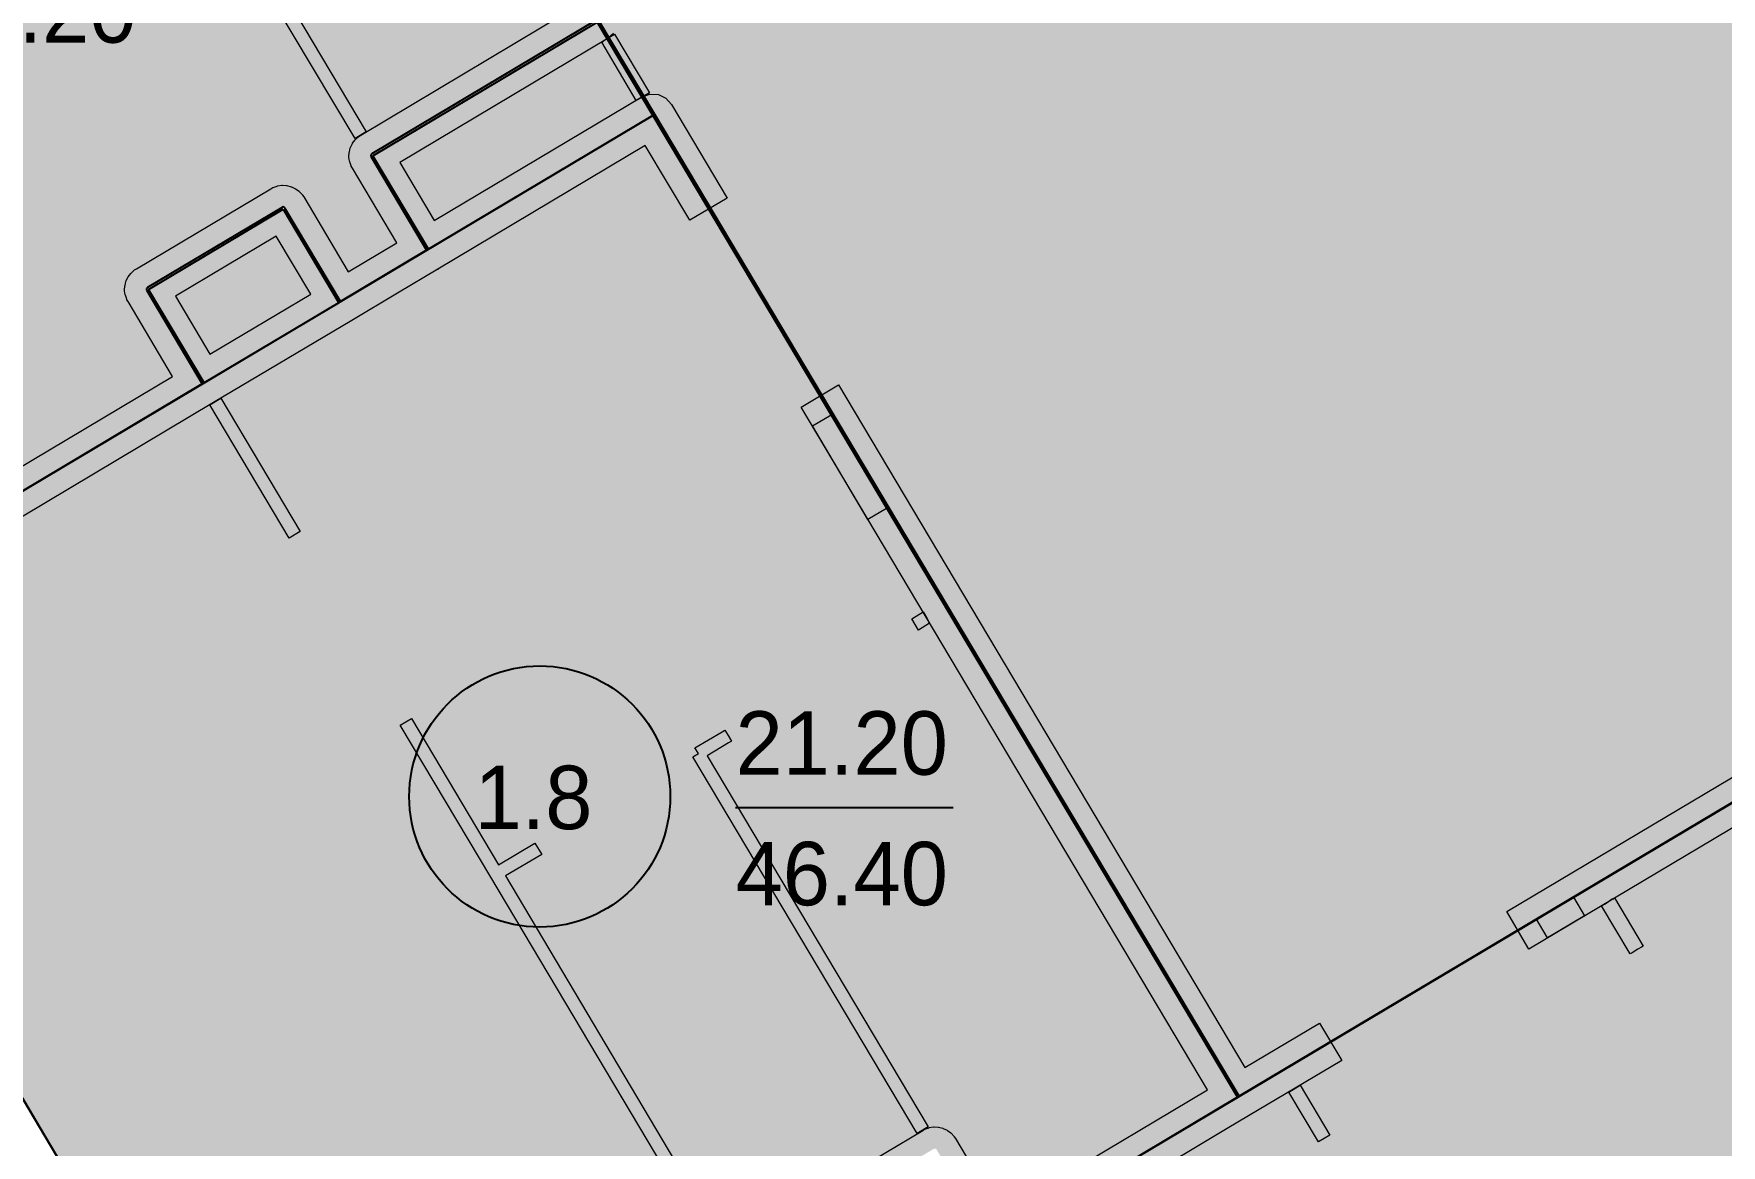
# Model space of a CAD drawing. Header units: millimetres. Extents: x 0 to 312583, y -208103 to 25097.
# Drawn here: x 41018 to 48774, y -196280 to -191173 of the extents above; entities that cross this region are included whole.
import ezdxf

# ---------------------------------------------------------------- set-up
doc = ezdxf.new("R2010")
doc.units = ezdxf.units.MM
doc.linetypes.add('Solid', pattern=[0])
for name, color, linetype, lineweight in [('Inner Walls', 5, 'Solid', 0), ('One-Bedroom Apartment', 151, 'Solid', 25), ('Room Objects', 47, 'Solid', 15), ('Room Walls', 47, 'Solid', 35), ('Service Area', 252, 'Solid', 25), ('Studio Apartment', 151, 'Solid', 25), ('Three-Bedroom Apartment', 250, 'Solid', 25), ('Two-Bedroom Apartment', 1, 'Solid', 35)]:
    doc.layers.add(name, color=color, linetype=linetype, lineweight=lineweight)
doc.styles.add('Dialog.plain', font='Dialog.plain')

msp = doc.modelspace()

# ---------------------------------------------------------------- hatches: boundary and pattern name
at = {"layer": 'One-Bedroom Apartment', "linetype": 'Solid', "lineweight": 25}
h = msp.add_hatch(color=250, dxfattribs=at)
h.paths.add_polyline_path([(39740, -194005), (43864, -191549), (46550, -196060), (45424, -196731), (45168, -196301), (45167, -196299), (45166, -196298), (45164, -196297), (45162, -196296), (45160, -196296), (45158, -196296), (45157, -196297), (45155, -196297), (44227, -196850), (44225, -196851), (44224, -196853), (44223, -196854), (44222, -196856), (44222, -196858), (44222, -196860), (44222, -196862), (44223, -196864), (44479, -197293), (44480, -197295), (44482, -197296), (44483, -197297), (44485, -197298), (44487, -197298), (44489, -197298), (44491, -197298), (44493, -197297), (45321, -196803), (48539, -202208), (45648, -203929)], flags=0)
h.paths.add_polyline_path([(39740, -194005), (42426, -198516), (42426, -198516)], flags=0)
at = {"layer": 'Room Objects', "linetype": 'Solid', "lineweight": 0}
for points in [[(44597, -192975), (44683, -192924), (44938, -193354), (44938, -193354), (44852, -193405)], [(48095, -195140), (48146, -195226), (48146, -195226), (47976, -195328), (47925, -195242), (47925, -195242)]]:
    msp.add_hatch(color=5, dxfattribs=at).paths.add_polyline_path(points, flags=0)
at = {"layer": 'Service Area', "linetype": 'Solid', "lineweight": 25}
h = msp.add_hatch(color=254, dxfattribs=at)
h.paths.add_polyline_path([(78763, -176881), (46558, -196055), (46558, -196055), (43873, -191544), (41187, -187033), (73391, -167859), (73391, -167859), (76077, -172370)], flags=0)
h.paths.add_polyline_path([(58312, -179165), (54789, -181262), (58115, -186847), (61637, -184750), (64430, -183087), (66148, -182064), (62823, -176479), (61105, -177502)], flags=0)
for points in [[(43608, -191120), (43864, -191549), (42833, -192163), (42577, -191734)], [(42165, -191979), (42421, -192409), (41802, -192777), (41546, -192348)]]:
    msp.add_hatch(color=254, dxfattribs=at).paths.add_polyline_path(points, flags=0)
at = {"layer": 'Studio Apartment', "linetype": 'Solid', "lineweight": 25}
msp.add_hatch(color=252, dxfattribs=at).paths.add_polyline_path([(42824, -192168), (42429, -192404), (42173, -191974), (42172, -191973), (42171, -191971), (42169, -191970), (42167, -191970), (42165, -191969), (42163, -191969), (42161, -191970), (42160, -191971), (41541, -192339), (41539, -192340), (41538, -192342), (41537, -192343), (41536, -192345), (41536, -192347), (41536, -192349), (41537, -192351), (41538, -192353), (41793, -192782), (39740, -194005), (37054, -189494), (41178, -187038), (43603, -191111), (42572, -191725), (42571, -191726), (42569, -191728), (42568, -191729), (42568, -191731), (42567, -191733), (42567, -191735), (42568, -191737), (42569, -191739)], flags=0)
at = {"layer": 'Two-Bedroom Apartment', "linetype": 'Solid', "lineweight": 25}
msp.add_hatch(color=151, dxfattribs=at).paths.add_polyline_path([(51098, -193353), (53988, -191632), (57211, -197045), (48539, -202208), (46933, -199510), (46933, -199510), (47362, -199254), (47364, -199253), (47365, -199252), (47366, -199250), (47367, -199248), (47367, -199246), (47367, -199244), (47367, -199242), (47366, -199241), (46641, -198023), (46640, -198021), (46638, -198020), (46636, -198019), (46635, -198018), (46633, -198018), (46631, -198018), (46629, -198018), (46627, -198019), (46197, -198275), (46197, -198275), (45316, -196795)], flags=0)

# ---------------------------------------------------------------- linework, layer by layer
at = {"layer": 'Inner Walls', "color": 47, "linetype": 'Solid', "lineweight": 15}
for p, q in [((42521, -191639), (43466, -191076)), ((43683, -191171), (43654, -191197)), ((43654, -191197), (42701, -191765)), ((42859, -192031), (43813, -191463)), ((43813, -191463), (43850, -191450)), ((43850, -191450), (43889, -191452)), ((43889, -191452), (43924, -191469)), ((43924, -191469), (43950, -191498)), ((43950, -191498), (44206, -191928)), ((42469, -191716), (42473, -191697)), ((42473, -191697), (42474, -191695)), ((42474, -191695), (42483, -191678)), ((42483, -191678), (42484, -191676)), ((42484, -191676), (42495, -191660)), ((42495, -191660), (42497, -191659)), ((42497, -191659), (42511, -191646)), ((42511, -191646), (42513, -191645)), ((42513, -191645), (42521, -191639)), ((43829, -191687), (42876, -192254)), ((44034, -192030), (43829, -191687)), ((42467, -191738), (42468, -191718)), ((42467, -191740), (42467, -191738)), ((42470, -191759), (42467, -191740)), ((42468, -191718), (42469, -191716)), ((42471, -191761), (42470, -191759)), ((42477, -191780), (42471, -191761)), ((42478, -191781), (42477, -191780)), ((42483, -191790), (42478, -191781)), ((42687, -192134), (42483, -191790)), ((42701, -191765), (42859, -192031)), ((42139, -191872), (42159, -191869)), ((42159, -191869), (42161, -191869)), ((42161, -191869), (42180, -191870)), ((42180, -191870), (42182, -191871)), ((42182, -191871), (42201, -191876)), ((41490, -192253), (42108, -191885)), ((42108, -191885), (42117, -191880)), ((42117, -191880), (42119, -191879)), ((42119, -191879), (42137, -191873)), ((42137, -191873), (42139, -191872)), ((42201, -191876), (42203, -191876)), ((42203, -191876), (42221, -191885)), ((42221, -191885), (42222, -191886)), ((42222, -191886), (42238, -191897)), ((42238, -191897), (42240, -191899)), ((42240, -191899), (42253, -191913)), ((42253, -191913), (42254, -191915)), ((42254, -191915), (42259, -191923)), ((42259, -191923), (42464, -192267)), ((44206, -191928), (44034, -192030)), ((42133, -192103), (41670, -192379)), ((42292, -192369), (42133, -192103)), ((42464, -192267), (42687, -192134)), ((41480, -192260), (41482, -192258)), ((41482, -192258), (41490, -192253)), ((42876, -192254), (42690, -192365)), ((41436, -192352), (41437, -192332)), ((41437, -192332), (41438, -192330)), ((41438, -192330), (41442, -192311)), ((41442, -192311), (41443, -192309)), ((41443, -192309), (41451, -192292)), ((41451, -192292), (41452, -192290)), ((41452, -192290), (41464, -192274)), ((41464, -192274), (41466, -192273)), ((41466, -192273), (41480, -192260)), ((41436, -192354), (41436, -192352)), ((41439, -192373), (41436, -192354)), ((41440, -192375), (41439, -192373)), ((41446, -192393), (41440, -192375)), ((41447, -192395), (41446, -192393)), ((41452, -192404), (41447, -192395)), ((41656, -192748), (41452, -192404)), ((41670, -192379), (41828, -192645)), ((41828, -192645), (42292, -192369)), ((42690, -192365), (42480, -192490)), ((42480, -192490), (41844, -192868)), ((39903, -193791), (41656, -192748)), ((44546, -192889), (44717, -192787)), ((44717, -192787), (46585, -195923)), ((41844, -192868), (40006, -193963)), ((46413, -196026), (44546, -192889)), ((47788, -195207), (51047, -193267)), ((51149, -193439), (47890, -195379)), ((47890, -195379), (47788, -195207)), ((46585, -195923), (46928, -195719)), ((46928, -195719), (47031, -195891)), ((47031, -195891), (46601, -196146)), ((45459, -196593), (46413, -196026)), ((44176, -196764), (45104, -196212)), ((45104, -196212), (45112, -196207)), ((45112, -196207), (45114, -196206)), ((45114, -196206), (45133, -196200)), ((45133, -196200), (45134, -196199)), ((45134, -196199), (45154, -196196)), ((45154, -196196), (45156, -196196)), ((45156, -196196), (45175, -196197)), ((45175, -196197), (45177, -196198)), ((45177, -196198), (45196, -196202)), ((45196, -196202), (45198, -196203)), ((45198, -196203), (45216, -196211)), ((45216, -196211), (45218, -196212)), ((45218, -196212), (45233, -196224)), ((46504, -196204), (45475, -196817)), ((46601, -196146), (46504, -196204)), ((45233, -196224), (45235, -196225)), ((45235, -196225), (45248, -196240)), ((45248, -196240), (45249, -196242)), ((45249, -196242), (45254, -196250)), ((45254, -196250), (45459, -196593))]:
    msp.add_line(p, q, dxfattribs=at)
for p in [(42876, -192254), (41844, -192868)]:
    msp.add_point(p, dxfattribs=at)
at = {"layer": 'One-Bedroom Apartment', "color": 250, "linetype": 'Solid', "lineweight": 25}
for p, q in [((39740, -194005), (43864, -191549)), ((43864, -191549), (46550, -196060)), ((45648, -203929), (39740, -194005)), ((39740, -194005), (42426, -198516)), ((42426, -198516), (39740, -194005)), ((46550, -196060), (45424, -196731))]:
    msp.add_line(p, q, dxfattribs=at)
at = {"layer": 'Room Objects', "color": 0, "linetype": 'Solid', "lineweight": 0}
for p, q in [((44597, -192975), (44683, -192924)), ((44683, -192924), (44938, -193354)), ((44852, -193405), (44597, -192975)), ((44938, -193354), (44852, -193405)), ((47925, -195242), (48095, -195140)), ((48095, -195140), (48146, -195226)), ((47976, -195328), (47925, -195242)), ((48146, -195226), (47976, -195328))]:
    msp.add_line(p, q, dxfattribs=at)
for p in [(44938, -193354), (47925, -195242), (48146, -195226)]:
    msp.add_point(p, dxfattribs=at)
at = {"layer": 'Room Walls', "color": 47, "linetype": 'Solid', "lineweight": 9}
for p, q in [((42495, -191655), (41464, -189923)), ((41531, -189918), (42547, -191624)), ((43629, -191212), (43637, -191207)), ((43787, -191479), (43629, -191212)), ((43636, -191206), (43688, -191175)), ((43637, -191207), (43636, -191206)), ((43688, -191175), (43848, -191445)), ((43796, -191474), (43787, -191479)), ((43797, -191475), (43796, -191474)), ((43848, -191445), (43797, -191475)), ((42547, -191624), (42495, -191655)), ((41827, -192878), (41879, -192848)), ((42192, -193491), (41827, -192878)), ((41879, -192848), (42243, -193460)), ((42243, -193460), (42192, -193491)), ((45054, -193861), (45106, -193830)), ((45085, -193913), (45054, -193861)), ((45136, -193882), (45085, -193913)), ((45106, -193830), (45121, -193856)), ((45121, -193856), (45136, -193882)), ((42703, -194350), (42755, -194319)), ((43119, -195048), (42703, -194350)), ((42755, -194319), (43155, -194992)), ((44057, -194454), (44182, -194381)), ((44182, -194381), (44195, -194373)), ((44195, -194373), (44210, -194398)), ((44210, -194398), (44225, -194424)), ((44225, -194424), (44212, -194432)), ((44047, -194496), (44073, -194480)), ((45078, -196227), (44047, -194496)), ((44073, -194480), (44057, -194454)), ((44212, -194432), (44114, -194491)), ((44114, -194491), (45129, -196196)), ((43155, -194992), (43322, -194892)), ((43322, -194892), (43353, -194944)), ((43353, -194944), (43186, -195043)), ((44150, -196779), (43119, -195048)), ((43186, -195043), (44201, -196749)), ((48224, -195180), (48232, -195175)), ((48355, -195401), (48224, -195180)), ((48232, -195175), (48236, -195173)), ((48236, -195173), (48237, -195173)), ((48237, -195173), (48249, -195165)), ((48249, -195165), (48274, -195147)), ((48274, -195147), (48275, -195149)), ((48275, -195149), (48284, -195144)), ((48284, -195144), (48415, -195365)), ((48364, -195396), (48355, -195401)), ((48391, -195380), (48364, -195396)), ((48407, -195370), (48391, -195380)), ((48415, -195365), (48407, -195370)), ((46787, -196036), (46839, -196005)), ((46923, -196265), (46787, -196036)), ((46839, -196005), (46975, -196234)), ((45129, -196196), (45078, -196227)), ((46975, -196234), (46923, -196265))]:
    msp.add_line(p, q, dxfattribs=at)
at = {"layer": 'Service Area', "color": 254, "linetype": 'Solid', "lineweight": 25}
for p, q in [((78763, -176881), (46558, -196055)), ((43873, -191544), (41187, -187033)), ((42577, -191734), (43608, -191120)), ((43608, -191120), (43864, -191549)), ((43864, -191549), (42833, -192163)), ((46558, -196055), (43873, -191544)), ((42833, -192163), (42577, -191734)), ((41546, -192348), (42165, -191979)), ((42165, -191979), (42421, -192409)), ((41802, -192777), (41546, -192348)), ((42421, -192409), (41802, -192777))]:
    msp.add_line(p, q, dxfattribs=at)
msp.add_point((46558, -196055), dxfattribs=at)
at = {"layer": 'Studio Apartment', "color": 252, "linetype": 'Solid', "lineweight": 25}
for p, q in [((43603, -191111), (42572, -191725)), ((42568, -191731), (42567, -191733)), ((42567, -191733), (42567, -191735)), ((42567, -191735), (42568, -191737)), ((42569, -191728), (42568, -191729)), ((42568, -191729), (42568, -191731)), ((42568, -191737), (42569, -191739)), ((42571, -191726), (42569, -191728)), ((42569, -191739), (42824, -192168)), ((42572, -191725), (42571, -191726)), ((42160, -191971), (41541, -192339)), ((42161, -191970), (42160, -191971)), ((42163, -191969), (42161, -191970)), ((42165, -191969), (42163, -191969)), ((42167, -191970), (42165, -191969)), ((42169, -191970), (42167, -191970)), ((42171, -191971), (42169, -191970)), ((42172, -191973), (42171, -191971)), ((42173, -191974), (42172, -191973)), ((42429, -192404), (42173, -191974)), ((42824, -192168), (42429, -192404)), ((41537, -192343), (41536, -192345)), ((41536, -192345), (41536, -192347)), ((41536, -192347), (41536, -192349)), ((41536, -192349), (41537, -192351)), ((41538, -192342), (41537, -192343)), ((41537, -192351), (41538, -192353)), ((41539, -192340), (41538, -192342)), ((41538, -192353), (41793, -192782)), ((41541, -192339), (41539, -192340)), ((41793, -192782), (39740, -194005))]:
    msp.add_line(p, q, dxfattribs=at)
at = {"layer": 'Three-Bedroom Apartment', "color": 7, "linetype": 'Solid', "lineweight": 25}
msp.add_line((44244, -194728), (45244, -194728), dxfattribs=at)
msp.add_circle((43344, -194678), 600, dxfattribs=at)
at = {"layer": 'Two-Bedroom Apartment', "color": 151, "linetype": 'Solid', "lineweight": 25}
msp.add_line((45316, -196795), (51098, -193353), dxfattribs=at)

# ---------------------------------------------------------------- texts
at = {"layer": 'Three-Bedroom Apartment', "color": 7, "linetype": 'Solid', "lineweight": 25, "style": 'Dialog.plain'}
for s, p in [('25.20', (40515, -191214)), ('21.20', (44244, -194578)), ('1.8', (43044, -194828)), ('46.40', (44244, -195178))]:
    msp.add_text(s, height=291.61, dxfattribs=at).set_placement(p)

doc.saveas('drawing.dxf')
